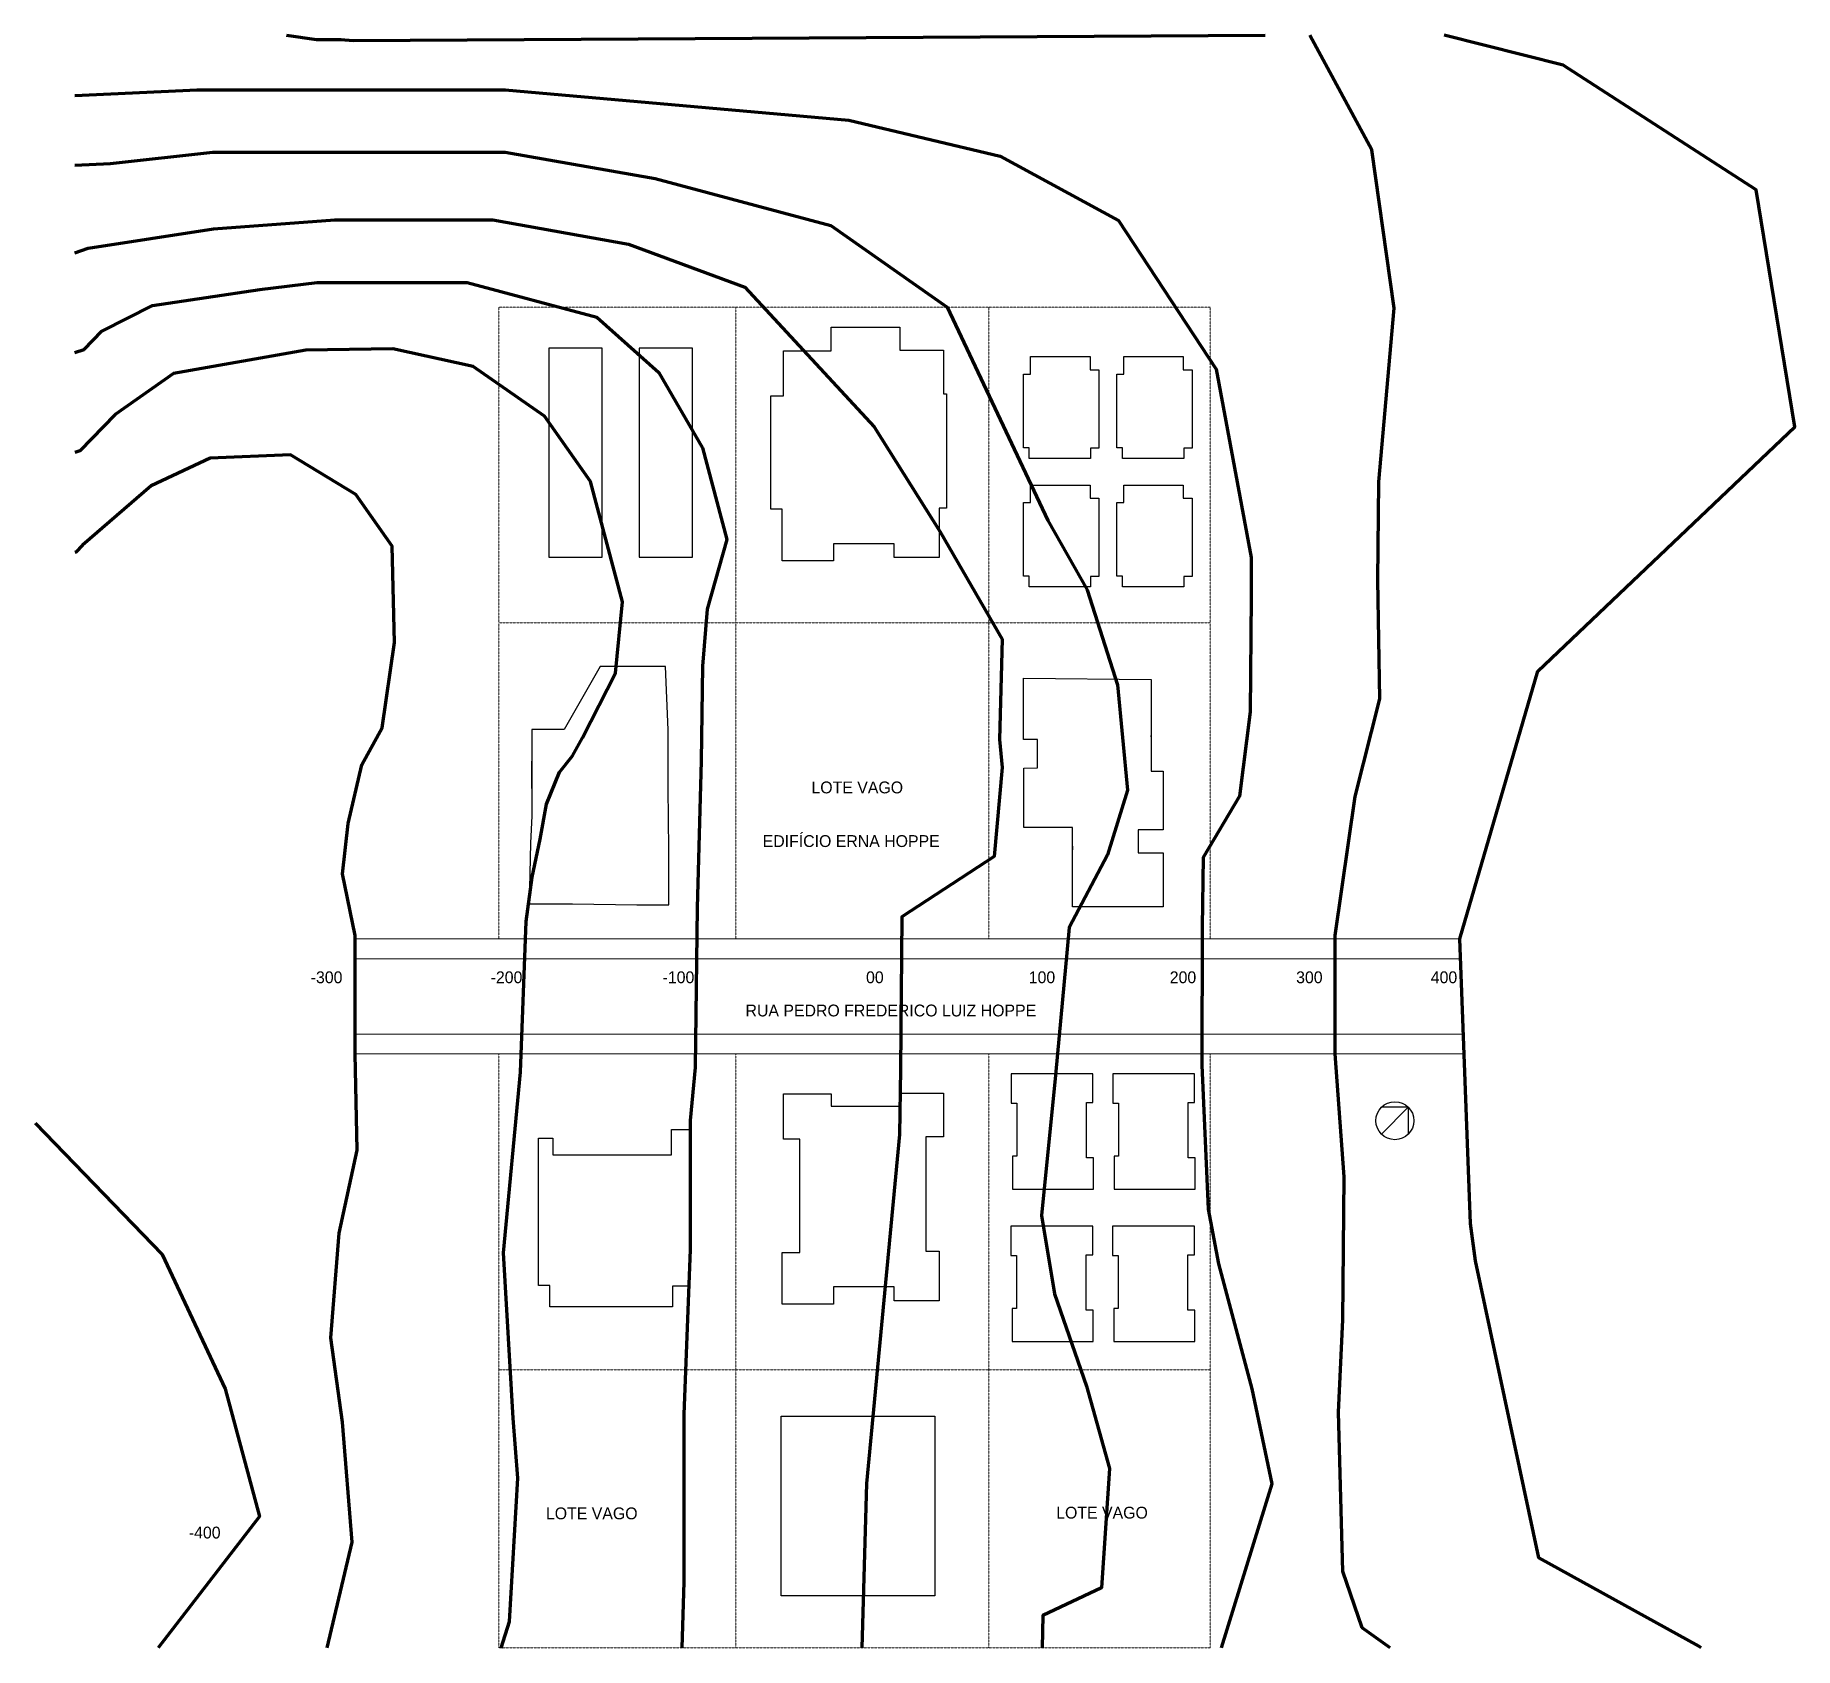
# Model space of a CAD drawing. Header units: millimetres. Extents: x -39110 to 183537, y -124534 to 79466.
import ezdxf

# ---------------------------------------------------------------- set-up
doc = ezdxf.new("R2010")
doc.units = ezdxf.units.MM
doc.linetypes.add('Hidden', pattern=[7.14375, 4.7625, -2.38125])
for name, color, linetype, lineweight in [('Curvas de nível', 222, 'Continuous', 70), ('Divisa de lotes', 90, 'Hidden', 9), ('Edificações', 174, 'Continuous', 25), ('Pavimentação', 96, 'Continuous', 9)]:
    doc.layers.add(name, color=color, linetype=linetype, lineweight=lineweight)

msp = doc.modelspace()

# ---------------------------------------------------------------- linework, layer by layer
at = {"layer": 'Curvas de nível'}
for points in [[(-7324, 79466, 3000), (-3536, 78913, 3000), (-2178, 78913, 3000), (-420, 78913, 3000), (1143, 78776, 3000), (116533, 79466, 3000)], [(132322, -124534, 3000), (128779, -122014, 3000), (126364, -114873, 3000), (125781, -94734, 3000), (126364, -83059, 3000), (126510, -64964, 3000), (125372, -49407, 3000), (125372, -34407, 3000), (127897, -16852, 3000), (131018, -4500, 3000), (130792, 10546, 3000), (130919, 22982, 3000), (132823, 44935, 3000), (130030, 64956, 3000), (122157, 79466, 3000)], [(171677, -124534, 4000), (171408, -124343, 4000), (151153, -113168, 4000), (143121, -75583, 4000), (142507, -70867, 4000), (141156, -34867, 4000), (151006, -969, 4000), (183537, 29913, 4000), (178667, 59913, 4000), (154226, 75659, 4000), (139163, 79466, 4000)], [(-34089, 71817, 2000), (-18628, 72542, 2000), (-1628, 72542, 2000), (20372, 72542, 2000), (39951, 70830, 2000), (63860, 68738, 2000), (82977, 64167, 2000), (97961, 56020, 2000), (110325, 37210, 2000), (114770, 13396, 2000), (114770, 8390, 2000), (114603, -6128, 2000), (113268, -16808, 2000), (108679, -24568, 2000), (108534, -33337, 2000), (108520, -50814, 2000), (109288, -69045, 2000), (110631, -75954, 2000), (114853, -91786, 2000), (117348, -103780, 2000), (110942, -124534, 2000)], [(-34089, 63006, 1000), (-29564, 63218, 1000), (-16628, 64689, 1000), (-1628, 64689, 1000), (20372, 64689, 1000), (39342, 61344, 1000), (61559, 55391, 1000), (76303, 45067, 1000), (89032, 18067, 1000), (93994, 9311, 1000), (97832, -2704, 1000), (99084, -16054, 1000), (96580, -24231, 1000), (91741, -33409, 1000), (89982, -52095, 1000), (88205, -69860, 1000), (89855, -79758, 1000), (93916, -91433, 1000), (96834, -101839, 1000), (95819, -116940, 1000), (88396, -120452, 1000), (88286, -124534, 1000)], [(-34089, 51952, 0), (-32391, 52530, 0), (-16538, 54966, 0), (-1205, 56121, 0), (18795, 56121, 0), (35943, 53036, 0), (50671, 47580, 0), (67062, 29934, 0), (75402, 16644, 0), (83240, 3069, 0), (82904, -9644, 0), (83240, -13157, 0), (82228, -24426, 0), (70564, -32065, 0), (70372, -51317, 0), (70266, -59601, 0), (66071, -103738, 0), (65507, -124534, 0)], [(-34089, 39317, -1000), (-32917, 39715, -1000), (-30683, 42010, -1000), (-24248, 45257, -1000), (-10699, 47285, -1000), (-3452, 48180, -1000), (15548, 48180, -1000), (31969, 43780, -1000), (39809, 36799, -1000), (45309, 27273, -1000), (48414, 15682, -1000), (45920, 6854, -1000), (45344, -342, -1000), (45152, -12337, -1000), (44659, -30932, -1000), (44407, -51121, -1000), (43776, -57808, -1000), (43776, -74149, -1000), (42947, -95001, -1000), (42954, -116209, -1000), (42729, -124534, -1000)], [(19836, -124534, -2000), (20904, -121204, -2000), (21971, -103094, -2000), (21353, -95502, -2000), (20160, -74583, -2000), (22316, -51733, -2000), (23005, -32659, -2000), (23765, -27045, -2000), (24767, -22227, -2000), (25587, -17810, -2000), (27241, -13773, -2000), (28874, -11699, -2000), (30161, -9434, -2000), (34333, -1257, -2000), (35216, 7791, -2000), (31133, 23019, -2000), (25335, 31257, -2000), (16324, 37566, -2000), (6151, 39799, -2000), (-4860, 39605, -2000), (-21602, 36653, -2000), (-28974, 31490, -2000), (-33442, 26901, -2000), (-34089, 26681, -2000)], [(-2161, -124534, -3000), (995, -111187, -3000), (-241, -96003, -3000), (-1723, -85329, -3000), (-627, -72071, -3000), (1617, -61563, -3000), (1372, -49407, -3000), (1372, -34407, -3000), (-214, -26611, -3000), (493, -20262, -3000), (2217, -12823, -3000), (4811, -8172, -3000), (6358, 2631, -3000), (6048, 14816, -3000), (1459, 21370, -3000), (-6801, 26398, -3000), (-16977, 25966, -3000), (-24422, 22458, -3000), (-33132, 14945, -3000), (-33968, 14087, -3000), (-34089, 14045, -3000)], [(-39110, -58167, -4000), (-23032, -74786, -4000), (-15066, -91763, -4000), (-10714, -107911, -4000), (-23566, -124534, -4000)]]:
    msp.add_polyline3d(points, dxfattribs=at)
at = {"layer": 'Divisa de lotes'}
for p, q in [((19535, 45053), (109565, 45053)), ((19535, 5093), (19535, 45053)), ((49535, 5133), (49535, 45053)), ((81535, 45053), (81535, 5133)), ((109565, 45053), (109565, 5093)), ((19535, 5133), (109565, 5133)), ((19535, -34867), (19535, 5093)), ((49535, -34867), (49535, 5133)), ((81535, 5133), (81535, -34867)), ((109565, 5093), (109565, -34867)), ((81535, -34867), (49535, -34867)), ((19535, -49407), (19535, -89367)), ((49535, -49407), (49535, -89367)), ((79565, -49407), (49535, -49407)), ((81535, -49407), (81535, -89367)), ((109565, -89367), (109565, -49407)), ((19535, -89367), (109565, -89367)), ((19535, -89367), (19535, -124534)), ((49535, -89367), (49535, -124534)), ((81535, -89367), (81535, -124534)), ((109565, -124534), (109565, -89367)), ((19535, -124534), (109565, -124534))]:
    msp.add_line(p, q, dxfattribs=at)
at = {"layer": 'Edificações'}
for p, q in [((131235, -59551), (134629, -56157)), ((134629, -56157), (131235, -56157)), ((134629, -56157), (134629, -59551))]:
    msp.add_line(p, q, dxfattribs=at)
for points in [[(55419, 12961), (55419, 19489), (53965, 19489), (53965, 33824), (55554, 33824), (55554, 39553), (61615, 39553), (61615, 42535), (70312, 42535), (70312, 39620), (75827, 39620), (75827, 34102), (76208, 34102), (76208, 19632), (75288, 19632), (75288, 13373), (69563, 13373), (69563, 15123), (61885, 15123), (61885, 12961), (55419, 12961)], [(86655, 25921), (86655, 27270), (85937, 27270), (85937, 36574), (86846, 36574), (86846, 38801), (94367, 38801), (94367, 37131), (95489, 37131), (95489, 27220), (94430, 27220), (94430, 25921), (86655, 25921)], [(98454, 25921), (98454, 27270), (97735, 27270), (97735, 36574), (98644, 36574), (98644, 38801), (106165, 38801), (106165, 37131), (107287, 37131), (107287, 27220), (106229, 27220), (106229, 25921), (98454, 25921)], [(86655, 9682), (86655, 11030), (85937, 11030), (85937, 20334), (86846, 20334), (86846, 22561), (94367, 22561), (94367, 20891), (95489, 20891), (95489, 10980), (94430, 10980), (94430, 9682), (86655, 9682)], [(98454, 9682), (98454, 11030), (97735, 11030), (97735, 20334), (98644, 20334), (98644, 22561), (106165, 22561), (106165, 20891), (107287, 20891), (107287, 10980), (106229, 10980), (106229, 9682), (98454, 9682)], [(24507, -30434), (28862, -30434), (28862, -30434), (37023, -30542), (37023, -30542), (41045, -30542), (41045, -23540), (41045, -23540), (40998, -15786), (40998, -15786), (40998, -8399), (40650, -412), (40650, -412), (32370, -412), (27803, -8362), (23734, -8362), (23734, -15831), (23734, -12380), (23734, -19283), (23545, -22734), (23385, -30434), (24507, -30434)], [(92128, -30804), (92128, -23106), (92128, -23596), (92128, -20760), (85990, -20760), (85990, -13253), (87695, -13232), (87695, -9610), (85956, -9610), (85956, -1868), (102076, -2044), (102076, -9297), (102076, -9120), (102076, -13633), (103608, -13633), (103608, -21046), (100463, -21046), (100463, -23947), (103608, -23947), (103608, -30804), (92128, -30804)], [(86442, -66494), (94802, -66494), (94802, -62546), (93894, -62546), (93894, -55540), (94724, -55540), (94724, -51934), (84364, -51934), (84364, -55618), (85091, -55618), (85091, -62338), (84546, -62338), (84546, -66494), (86442, -66494)], [(99306, -66494), (107667, -66494), (107667, -62546), (106758, -62546), (106758, -55540), (107589, -55540), (107589, -51934), (97229, -51934), (97229, -55618), (97956, -55618), (97956, -62338), (97411, -62338), (97411, -66494), (99306, -66494)], [(55419, -81043), (55419, -74515), (57642, -74515), (57642, -60180), (55554, -60180), (55554, -54451), (61615, -54451), (61615, -55998), (70312, -55998), (70312, -54383), (75827, -54383), (75827, -59902), (73604, -59902), (73604, -74371), (75288, -74371), (75288, -80630), (69563, -80630), (69563, -78880), (61885, -78880), (61885, -81043), (55419, -81043)], [(25993, -81384), (25993, -78688), (24556, -78688), (24556, -60079), (26374, -60079), (26374, -62163), (41416, -62163), (41416, -58966), (43660, -58966), (43660, -78788), (41543, -78788), (41543, -81384), (25993, -81384)], [(86412, -85769), (94773, -85769), (94773, -81820), (93864, -81820), (93864, -74815), (94695, -74815), (94695, -71209), (84335, -71209), (84335, -74893), (85062, -74893), (85062, -81613), (84517, -81613), (84517, -85769), (86412, -85769)], [(99277, -85769), (107638, -85769), (107638, -81820), (106729, -81820), (106729, -74815), (107560, -74815), (107560, -71209), (97200, -71209), (97200, -74893), (97927, -74893), (97927, -81613), (97381, -81613), (97381, -85769), (99277, -85769)]]:
    msp.add_lwpolyline(points, dxfattribs=at)
for points in [[(25866, 13453), (32632, 13453), (32632, 39881), (25866, 39881)], [(37306, 13453), (44072, 13453), (44072, 39881), (37306, 39881)], [(55265, -95243), (74706, -95243), (74706, -117979), (55265, -117979)]]:
    msp.add_lwpolyline(points, close=True, dxfattribs=at)
msp.add_circle((132932, -57854), 2400, dxfattribs=at)
at = {"layer": 'Pavimentação'}
for p, q in [((141156, -34867), (1346, -34867)), ((1346, -34867), (1346, -49407)), ((125346, -49407), (125346, -34867)), ((1346, -37367), (141250, -37367)), ((141608, -46907), (1346, -46907)), ((1346, -49407), (141702, -49407))]:
    msp.add_line(p, q, dxfattribs=at)

# ---------------------------------------------------------------- texts
at = {"layer": 'Edificações'}
for s, p in [('LOTE VAGO', (59112, -16445)), ('EDIFÍCIO ERNA HOPPE', (52939, -23231)), ('-300', (-4248, -40461)), ('-200', (18516, -40461)), ('-100', (40275, -40461)), ('00', (66018, -40461)), ('100', (86606, -40461)), ('200', (104448, -40461)), ('300', (120440, -40461)), ('400', (137475, -40461)), ('RUA PEDRO FREDERICO LUIZ HOPPE ', (50768, -44664)), ('LOTE VAGO', (25515, -108280)), ('LOTE VAGO', (90080, -108190)), ('-400', (-19668, -110707))]:
    msp.add_text(s, height=1500, dxfattribs=at).set_placement(p)

doc.saveas('drawing.dxf')
